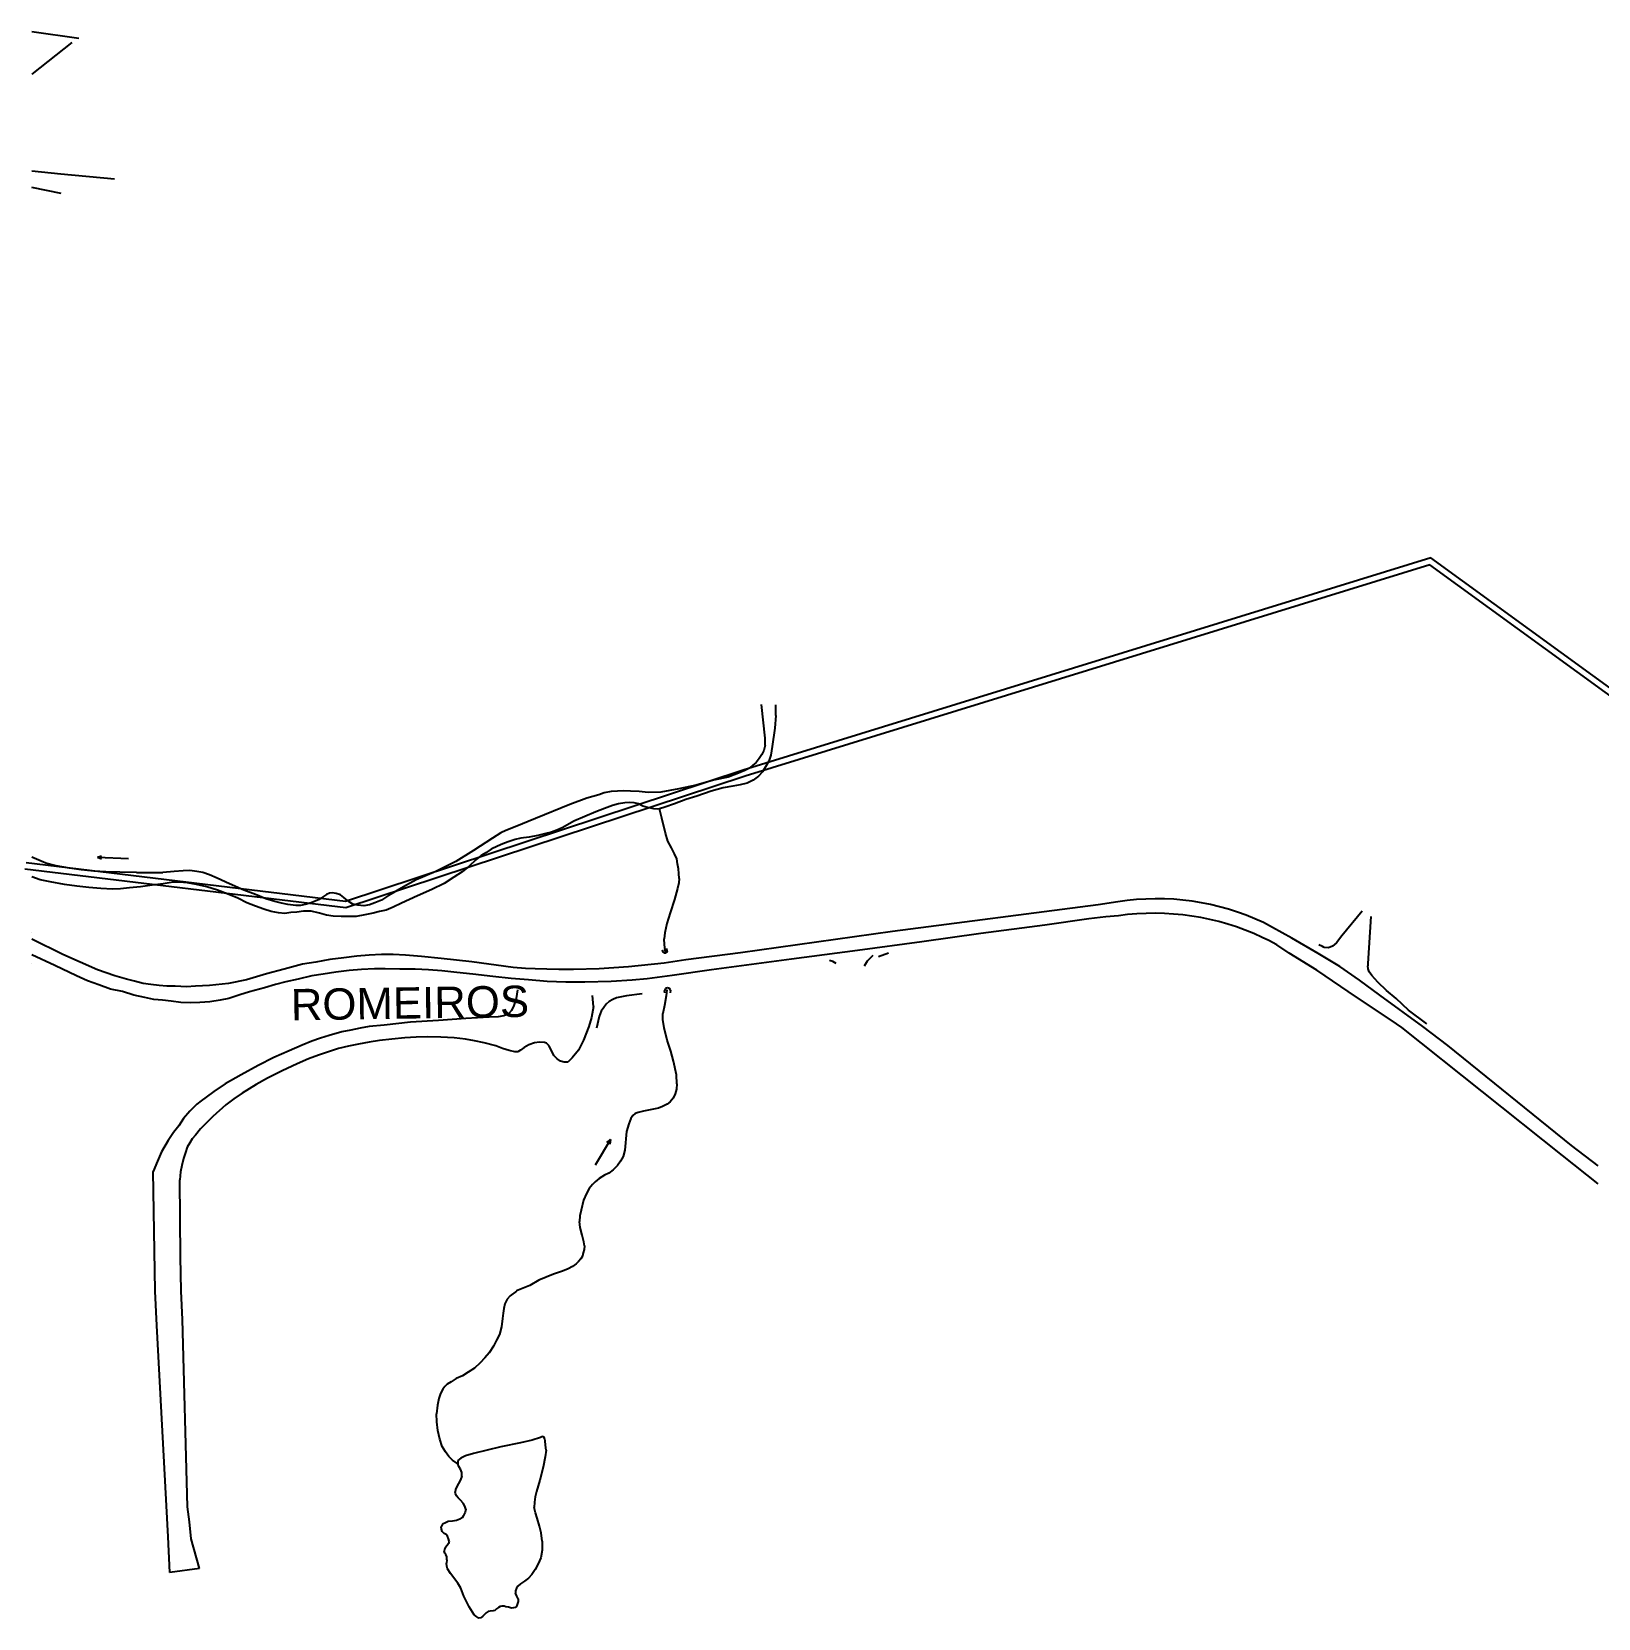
# Model space of a CAD drawing. Header units: millimetres. Extents: x 583 to 26013, y 350 to 21391.
# Drawn here: x 8091 to 8591, y 10280 to 10786 of the extents above; entities that cross this region are included whole.
import ezdxf

# ---------------------------------------------------------------- set-up
doc = ezdxf.new("R2010")
doc.units = ezdxf.units.MM
for name, color, linetype in [('105-QUADRAS_ESTRADAS', 80, 'Continuous'), ('110-CERCA_DE_ARAME', 10, 'Continuous'), ('145-', 130, 'Continuous'), ('ESTRADA ROMEIROS', 210, 'Continuous'), ('RIOS', 140, 'Continuous')]:
    doc.layers.add(name, color=color, linetype=linetype)
doc.styles.add('EU', font='arial.ttf', dxfattribs={"height": 10})

msp = doc.modelspace()

# ---------------------------------------------------------------- linework, layer by layer
at = {"layer": '105-QUADRAS_ESTRADAS', "color": 0, "linetype": 'Continuous'}
for p, q in [((8104.01551, 10782.40241), (8091.21551, 10772.30241)), ((8091.21551, 10772.30241), (8091.21551, 10772.30241)), ((8091.21551, 10741.30241), (8091.21551, 10741.30241)), ((8100.41551, 10740.30241), (8091.21551, 10741.30241)), ((8117.61551, 10738.80241), (8100.41551, 10740.30241)), ((8091.21551, 10736.10241), (8091.21551, 10736.10241)), ((8100.51551, 10734.20241), (8091.21551, 10736.10241)), ((8515.81551, 10505.20241), (8509.31551, 10497.30241)), ((8518.61551, 10503.40241), (8517.61551, 10488.50241)), ((8509.31551, 10497.30241), (8507.61551, 10495.00241)), ((8359.61551, 10491.00241), (8357.81551, 10489.20241)), ((8364.61551, 10491.80241), (8361.41551, 10490.60241)), ((8503.11551, 10493.90241), (8502.01551, 10494.40241)), ((8503.71551, 10493.60241), (8503.11551, 10493.90241)), ((8505.01551, 10493.50241), (8503.71551, 10493.60241)), ((8506.31551, 10494.00241), (8505.01551, 10493.50241)), ((8507.61551, 10495.00241), (8506.31551, 10494.00241)), ((8346.81551, 10489.10241), (8345.81551, 10489.40241)), ((8347.91551, 10488.50241), (8346.81551, 10489.10241)), ((8357.81551, 10489.20241), (8356.81551, 10487.60241)), ((8517.61551, 10488.50241), (8517.61551, 10487.70241)), ((8517.71551, 10486.70241), (8517.61551, 10487.70241)), ((8518.01551, 10485.80241), (8517.71551, 10486.70241)), ((8518.91551, 10484.60241), (8518.01551, 10485.80241)), ((8520.81551, 10482.50241), (8518.91551, 10484.60241)), ((8523.61551, 10479.80241), (8520.81551, 10482.50241)), ((8245.81551, 10477.30241), (8245.01551, 10475.00241)), ((8246.21551, 10480.00241), (8245.81551, 10477.30241)), ((8270.51551, 10474.70241), (8270.11551, 10478.20241)), ((8526.61551, 10477.30241), (8523.61551, 10479.80241)), ((8530.61551, 10473.60241), (8526.61551, 10477.30241)), ((8221.01551, 10470.30241), (8212.01551, 10469.70241)), ((8229.71551, 10470.90241), (8221.01551, 10470.30241)), ((8237.21551, 10471.30241), (8229.71551, 10470.90241)), ((8240.01551, 10471.40241), (8237.21551, 10471.30241)), ((8241.81551, 10471.70241), (8240.01551, 10471.40241)), ((8243.31551, 10472.40241), (8241.81551, 10471.70241)), ((8244.31551, 10473.40241), (8243.31551, 10472.40241)), ((8245.01551, 10475.00241), (8244.31551, 10473.40241)), ((8269.81551, 10471.20241), (8269.01551, 10468.30241)), ((8270.51551, 10474.70241), (8269.81551, 10471.20241)), ((8536.41551, 10469.20241), (8530.61551, 10473.60241)), ((8186.11551, 10465.50241), (8183.31551, 10464.60241)), ((8190.11551, 10466.60241), (8186.11551, 10465.50241)), ((8193.01551, 10467.20241), (8190.11551, 10466.60241)), ((8196.01551, 10467.80241), (8193.01551, 10467.20241)), ((8198.81551, 10468.30241), (8196.01551, 10467.80241)), ((8203.61551, 10468.80241), (8198.81551, 10468.30241)), ((8212.01551, 10469.70241), (8203.61551, 10468.80241)), ((8269.01551, 10468.30241), (8267.31551, 10464.00241)), ((8173.31551, 10460.60241), (8168.41551, 10458.50241)), ((8177.51551, 10462.40241), (8173.31551, 10460.60241)), ((8180.61551, 10463.70241), (8177.51551, 10462.40241)), ((8183.31551, 10464.60241), (8180.61551, 10463.70241)), ((8185.61551, 10460.20241), (8182.71551, 10459.20241)), ((8189.11551, 10461.30241), (8185.61551, 10460.20241)), ((8192.31551, 10462.10241), (8189.11551, 10461.30241)), ((8195.41551, 10462.70241), (8192.31551, 10462.10241)), ((8198.91551, 10463.30241), (8195.41551, 10462.70241)), ((8202.21551, 10463.90241), (8198.91551, 10463.30241)), ((8206.11551, 10464.30241), (8202.21551, 10463.90241)), ((8210.21551, 10464.70241), (8206.11551, 10464.30241)), ((8213.81551, 10464.90241), (8210.21551, 10464.70241)), ((8217.61551, 10465.10241), (8213.81551, 10464.90241)), ((8221.71551, 10464.90241), (8217.61551, 10465.10241)), ((8226.01551, 10464.70241), (8221.71551, 10464.90241)), ((8229.61551, 10464.30241), (8226.01551, 10464.70241)), ((8232.51551, 10463.80241), (8229.61551, 10464.30241)), ((8235.61551, 10463.10241), (8232.51551, 10463.80241)), ((8239.31551, 10462.20241), (8235.61551, 10463.10241)), ((8241.41551, 10461.30241), (8239.31551, 10462.20241)), ((8243.51551, 10460.70241), (8241.41551, 10461.30241)), ((8245.31551, 10460.30241), (8243.51551, 10460.70241)), ((8246.31551, 10460.30241), (8245.31551, 10460.30241)), ((8247.21551, 10460.80241), (8246.31551, 10460.30241)), ((8248.31551, 10461.60241), (8247.21551, 10460.80241)), ((8249.81551, 10462.50241), (8248.31551, 10461.60241)), ((8251.61551, 10463.10241), (8249.81551, 10462.50241)), ((8253.21551, 10463.30241), (8251.61551, 10463.10241)), ((8254.81551, 10463.20241), (8253.21551, 10463.30241)), ((8255.51551, 10463.00241), (8254.81551, 10463.20241)), ((8256.21551, 10462.30241), (8255.51551, 10463.00241)), ((8256.81551, 10461.10241), (8256.21551, 10462.30241)), ((8257.81551, 10459.10241), (8256.81551, 10461.10241)), ((8265.71551, 10460.80241), (8263.61551, 10458.30241)), ((8267.31551, 10464.00241), (8265.71551, 10460.80241)), ((8163.41551, 10455.90241), (8158.01551, 10452.90241)), ((8168.41551, 10458.50241), (8163.41551, 10455.90241)), ((8175.91551, 10456.40241), (8171.11551, 10454.20241)), ((8179.51551, 10458.00241), (8175.91551, 10456.40241)), ((8182.71551, 10459.20241), (8179.51551, 10458.00241)), ((8258.91551, 10458.00241), (8257.81551, 10459.10241)), ((8259.91551, 10457.30241), (8258.91551, 10458.00241)), ((8261.11551, 10457.00241), (8259.91551, 10457.30241)), ((8262.31551, 10457.00241), (8261.11551, 10457.00241)), ((8263.61551, 10458.30241), (8262.31551, 10457.00241)), ((8158.01551, 10452.90241), (8152.91551, 10450.00241)), ((8166.41551, 10451.90241), (8162.81551, 10449.80241)), ((8171.11551, 10454.20241), (8166.41551, 10451.90241)), ((8146.81551, 10445.80241), (8145.21551, 10444.60241)), ((8149.31551, 10447.60241), (8146.81551, 10445.80241)), ((8152.91551, 10450.00241), (8149.31551, 10447.60241)), ((8155.71551, 10445.30241), (8153.11551, 10443.30241)), ((8158.31551, 10447.10241), (8155.71551, 10445.30241)), ((8162.81551, 10449.80241), (8158.31551, 10447.10241)), ((8141.61551, 10441.30241), (8139.61551, 10439.00241)), ((8143.81551, 10443.60241), (8141.61551, 10441.30241)), ((8145.21551, 10444.60241), (8143.81551, 10443.60241)), ((8153.11551, 10443.30241), (8149.01551, 10439.60241)), ((8138.11551, 10436.70241), (8136.41551, 10434.50241)), ((8139.61551, 10439.00241), (8138.11551, 10436.70241)), ((8145.01551, 10435.70241), (8143.41551, 10433.70241)), ((8147.01551, 10437.70241), (8145.01551, 10435.70241)), ((8149.01551, 10439.60241), (8147.01551, 10437.70241)), ((8134.71551, 10432.00241), (8132.61551, 10428.30241)), ((8136.41551, 10434.50241), (8134.71551, 10432.00241)), ((8140.81551, 10429.80241), (8140.21551, 10428.10241)), ((8141.61551, 10431.20241), (8140.81551, 10429.80241)), ((8142.41551, 10432.50241), (8141.61551, 10431.20241)), ((8143.41551, 10433.70241), (8142.41551, 10432.50241)), ((8131.31551, 10425.40241), (8129.91551, 10422.10241)), ((8132.61551, 10428.30241), (8131.31551, 10425.40241)), ((8139.61551, 10426.20241), (8139.11551, 10424.00241)), ((8140.21551, 10428.10241), (8139.61551, 10426.20241)), ((8138.61551, 10422.00241), (8138.41551, 10419.40241)), ((8139.11551, 10424.00241), (8138.61551, 10422.00241)), ((8138.61551, 10394.80241), (8138.41551, 10419.40241)), ((8138.91551, 10384.00241), (8138.61551, 10394.80241)), ((8138.91551, 10384.00241), (8138.91551, 10384.00241)), ((8139.31551, 10374.80241), (8138.91551, 10383.90241)), ((8140.91551, 10315.10241), (8139.31551, 10374.80241)), ((8141.51551, 10310.30241), (8140.91551, 10315.10241)), ((8142.01551, 10304.80241), (8141.51551, 10310.30241)), ((8144.71551, 10295.40241), (8142.01551, 10304.80241))]:
    msp.add_line(p, q, dxfattribs=at)
at = {"layer": '110-CERCA_DE_ARAME', "color": 0, "linetype": 'Continuous'}
for p, q in [((8091.21551, 10785.80241), (8091.21551, 10785.80241)), ((8106.21551, 10783.60241), (8091.21551, 10785.80241)), ((8274.51551, 10475.50241), (8273.71551, 10474.40241)), ((8275.51551, 10476.30241), (8274.51551, 10475.50241)), ((8276.61551, 10477.00241), (8275.51551, 10476.30241)), ((8277.81551, 10477.50241), (8276.61551, 10477.00241)), ((8281.01551, 10478.10241), (8277.81551, 10477.50241)), ((8286.01551, 10478.80241), (8281.01551, 10478.10241)), ((8272.31551, 10471.50241), (8271.41551, 10467.80241)), ((8272.91551, 10473.20241), (8272.31551, 10471.50241)), ((8273.71551, 10474.40241), (8272.91551, 10473.20241)), ((8130.61551, 10384.00241), (8129.91551, 10422.10241)), ((8130.61551, 10384.00241), (8130.61551, 10384.00241)), ((8131.11551, 10372.90241), (8130.61551, 10383.90241)), ((8134.71551, 10305.50241), (8131.11551, 10372.90241)), ((8135.21551, 10294.10241), (8134.71551, 10305.50241)), ((8144.71551, 10295.40241), (8135.21551, 10294.10241))]:
    msp.add_line(p, q, dxfattribs=at)
at = {"layer": '145-', "color": 0, "linetype": 'Continuous'}
for p, q in [((8325.21551, 10560.40241), (8324.11551, 10571.10241)), ((8328.61551, 10567.60241), (8328.31551, 10563.60241)), ((8328.61551, 10567.60241), (8328.61551, 10571.00241)), ((8328.31551, 10563.60241), (8327.51551, 10557.70241)), ((8324.81551, 10556.40241), (8324.21551, 10555.10241)), ((8325.21551, 10558.10241), (8324.81551, 10556.40241)), ((8325.21551, 10558.10241), (8325.21551, 10560.40241)), ((8327.51551, 10557.70241), (8327.01551, 10554.90241)), ((8321.31551, 10551.70241), (8320.21551, 10550.80241)), ((8322.41551, 10552.60241), (8321.31551, 10551.70241)), ((8323.31551, 10553.90241), (8322.41551, 10552.60241)), ((8324.21551, 10555.10241), (8323.31551, 10553.90241)), ((8326.41551, 10553.00241), (8325.41551, 10551.20241)), ((8327.01551, 10554.90241), (8326.41551, 10553.00241)), ((8308.81551, 10547.00241), (8303.21551, 10545.40241)), ((8313.41551, 10547.90241), (8308.81551, 10547.00241)), ((8316.71551, 10549.20241), (8313.41551, 10547.90241)), ((8318.81551, 10550.00241), (8316.71551, 10549.20241)), ((8320.21551, 10550.80241), (8318.81551, 10550.00241)), ((8321.41551, 10547.00241), (8319.51551, 10546.00241)), ((8323.11551, 10548.20241), (8321.41551, 10547.00241)), ((8324.41551, 10549.60241), (8323.11551, 10548.20241)), ((8325.41551, 10551.20241), (8324.41551, 10549.60241)), ((8268.31551, 10541.20241), (8262.91551, 10539.20241)), ((8272.21551, 10542.30241), (8268.31551, 10541.20241)), ((8273.91551, 10542.90241), (8272.21551, 10542.30241)), ((8276.11551, 10543.30241), (8273.91551, 10542.90241)), ((8278.11551, 10543.50241), (8276.11551, 10543.30241)), ((8280.01551, 10543.60241), (8278.11551, 10543.50241)), ((8282.31551, 10543.50241), (8280.01551, 10543.60241)), ((8285.01551, 10543.30241), (8282.31551, 10543.50241)), ((8287.91551, 10543.00241), (8285.01551, 10543.30241)), ((8291.91551, 10543.10241), (8287.91551, 10543.00241)), ((8297.71551, 10544.20241), (8291.91551, 10543.10241)), ((8303.21551, 10545.40241), (8297.71551, 10544.20241)), ((8303.41551, 10541.90241), (8299.91551, 10540.80241)), ((8308.01551, 10543.40241), (8303.41551, 10541.90241)), ((8311.81551, 10544.50241), (8308.01551, 10543.40241)), ((8314.91551, 10545.00241), (8311.81551, 10544.50241)), ((8317.31551, 10545.50241), (8314.91551, 10545.00241)), ((8319.51551, 10546.00241), (8317.31551, 10545.50241)), ((8262.91551, 10539.20241), (8251.91551, 10534.70241)), ((8271.21551, 10536.80241), (8267.71551, 10535.40241)), ((8274.01551, 10537.90241), (8271.21551, 10536.80241)), ((8276.51551, 10538.90241), (8274.01551, 10537.90241)), ((8278.41551, 10539.40241), (8276.51551, 10538.90241)), ((8280.51551, 10539.70241), (8278.41551, 10539.40241)), ((8282.11551, 10539.80241), (8280.51551, 10539.70241)), ((8283.41551, 10539.70241), (8282.11551, 10539.80241)), ((8284.81551, 10539.40241), (8283.41551, 10539.70241)), ((8286.21551, 10538.70241), (8284.81551, 10539.40241)), ((8287.71551, 10538.20241), (8286.21551, 10538.70241)), ((8289.71551, 10537.80241), (8287.71551, 10538.20241)), ((8290.81551, 10537.70241), (8289.71551, 10537.80241)), ((8291.51551, 10537.80241), (8290.81551, 10537.70241)), ((8293.21551, 10538.30241), (8291.51551, 10537.80241)), ((8292.31551, 10534.80241), (8291.51551, 10537.80241)), ((8296.31551, 10539.40241), (8293.21551, 10538.30241)), ((8299.91551, 10540.80241), (8296.31551, 10539.40241)), ((8245.41551, 10532.10241), (8242.51551, 10530.90241)), ((8251.91551, 10534.70241), (8245.41551, 10532.10241)), ((8260.71551, 10531.80241), (8258.81551, 10531.00241)), ((8264.21551, 10533.90241), (8260.71551, 10531.80241)), ((8267.71551, 10535.40241), (8264.21551, 10533.90241)), ((8293.41551, 10530.00241), (8292.31551, 10534.80241)), ((8238.21551, 10528.40241), (8232.21551, 10524.50241)), ((8240.91551, 10530.10241), (8238.21551, 10528.40241)), ((8241.51551, 10526.60241), (8239.81551, 10525.90241)), ((8242.51551, 10530.90241), (8240.91551, 10530.10241)), ((8243.21551, 10527.30241), (8241.51551, 10526.60241)), ((8245.41551, 10528.00241), (8243.21551, 10527.30241)), ((8247.31551, 10528.50241), (8245.41551, 10528.00241)), ((8249.91551, 10528.80241), (8247.31551, 10528.50241)), ((8252.71551, 10529.30241), (8249.91551, 10528.80241)), ((8254.81551, 10529.80241), (8252.71551, 10529.30241)), ((8257.11551, 10530.40241), (8254.81551, 10529.80241)), ((8258.81551, 10531.00241), (8257.11551, 10530.40241)), ((8294.21551, 10527.50241), (8293.41551, 10530.00241)), ((8295.31551, 10525.40241), (8294.21551, 10527.50241)), ((8091.21551, 10522.40241), (8091.21551, 10522.40241)), ((8095.61551, 10520.50241), (8091.21551, 10522.40241)), ((8113.41551, 10522.70241), (8112.11551, 10522.30241)), ((8122.01551, 10521.90241), (8112.11551, 10522.30241)), ((8113.41551, 10521.70241), (8112.11551, 10522.30241)), ((8226.51551, 10521.00241), (8220.11551, 10517.80241)), ((8232.21551, 10524.50241), (8226.51551, 10521.00241)), ((8232.91551, 10521.50241), (8230.81551, 10519.50241)), ((8234.61551, 10522.90241), (8232.91551, 10521.50241)), ((8236.11551, 10523.80241), (8234.61551, 10522.90241)), ((8237.81551, 10524.90241), (8236.11551, 10523.80241)), ((8239.81551, 10525.90241), (8237.81551, 10524.90241)), ((8296.31551, 10523.50241), (8295.31551, 10525.40241)), ((8297.01551, 10521.80241), (8296.31551, 10523.50241)), ((8297.31551, 10520.30241), (8297.01551, 10521.80241)), ((8091.21551, 10516.10241), (8091.21551, 10516.10241)), ((8093.81551, 10515.20241), (8091.21551, 10516.10241)), ((8098.91551, 10519.60241), (8095.61551, 10520.50241)), ((8103.21551, 10518.90241), (8098.91551, 10519.60241)), ((8106.91551, 10518.30241), (8103.21551, 10518.90241)), ((8111.01551, 10517.90241), (8106.91551, 10518.30241)), ((8114.81551, 10517.70241), (8111.01551, 10517.90241)), ((8119.31551, 10517.60241), (8114.81551, 10517.70241)), ((8124.61551, 10517.50241), (8119.31551, 10517.60241)), ((8124.61551, 10517.50241), (8133.01551, 10517.50241)), ((8136.61551, 10517.80241), (8133.01551, 10517.50241)), ((8139.51551, 10518.00241), (8136.61551, 10517.80241)), ((8141.61551, 10518.10241), (8139.51551, 10518.00241)), ((8143.81551, 10517.80241), (8141.61551, 10518.10241)), ((8145.81551, 10517.50241), (8143.81551, 10517.80241)), ((8147.91551, 10516.80241), (8145.81551, 10517.50241)), ((8150.31551, 10515.70241), (8147.91551, 10516.80241)), ((8220.11551, 10517.80241), (8213.81551, 10515.10241)), ((8225.91551, 10516.00241), (8222.81551, 10514.00241)), ((8228.51551, 10517.70241), (8225.91551, 10516.00241)), ((8230.81551, 10519.50241), (8228.51551, 10517.70241)), ((8297.61551, 10518.70241), (8297.31551, 10520.30241)), ((8297.71551, 10517.20241), (8297.61551, 10518.70241)), ((8297.81551, 10515.60241), (8297.71551, 10517.20241)), ((8097.01551, 10514.50241), (8093.81551, 10515.20241)), ((8101.61551, 10513.70241), (8097.01551, 10514.50241)), ((8105.61551, 10513.10241), (8101.61551, 10513.70241)), ((8109.41551, 10512.70241), (8105.61551, 10513.10241)), ((8113.21551, 10512.40241), (8109.41551, 10512.70241)), ((8116.91551, 10512.20241), (8113.21551, 10512.40241)), ((8119.51551, 10512.30241), (8116.91551, 10512.20241)), ((8122.41551, 10512.60241), (8119.51551, 10512.30241)), ((8125.91551, 10512.90241), (8122.41551, 10512.60241)), ((8129.61551, 10513.40241), (8125.91551, 10512.90241)), ((8133.11551, 10513.90241), (8129.61551, 10513.40241)), ((8135.71551, 10514.30241), (8133.11551, 10513.90241)), ((8138.31551, 10514.40241), (8135.71551, 10514.30241)), ((8140.91551, 10514.20241), (8138.31551, 10514.40241)), ((8143.71551, 10513.70241), (8140.91551, 10514.20241)), ((8147.01551, 10512.90241), (8143.71551, 10513.70241)), ((8150.41551, 10511.90241), (8147.01551, 10512.90241)), ((8154.31551, 10513.90241), (8150.31551, 10515.70241)), ((8153.51551, 10510.70241), (8150.41551, 10511.90241)), ((8158.91551, 10511.90241), (8154.31551, 10513.90241)), ((8162.61551, 10510.50241), (8158.91551, 10511.90241)), ((8186.21551, 10510.90241), (8185.21551, 10510.50241)), ((8187.21551, 10511.00241), (8186.21551, 10510.90241)), ((8188.31551, 10510.80241), (8187.21551, 10511.00241)), ((8189.71551, 10510.40241), (8188.31551, 10510.80241)), ((8209.81551, 10512.90241), (8205.01551, 10510.20241)), ((8213.81551, 10515.10241), (8209.81551, 10512.90241)), ((8218.91551, 10512.10241), (8214.31551, 10510.00241)), ((8222.81551, 10514.00241), (8218.91551, 10512.10241)), ((8297.31551, 10512.40241), (8296.31551, 10508.90241)), ((8297.71551, 10514.20241), (8297.31551, 10512.40241)), ((8297.81551, 10515.60241), (8297.71551, 10514.20241)), ((8156.91551, 10509.30241), (8153.51551, 10510.70241)), ((8159.81551, 10507.80241), (8156.91551, 10509.30241)), ((8162.61551, 10506.70241), (8159.81551, 10507.80241)), ((8165.91551, 10509.10241), (8162.61551, 10510.50241)), ((8165.21551, 10505.80241), (8162.61551, 10506.70241)), ((8167.61551, 10505.00241), (8165.21551, 10505.80241)), ((8168.71551, 10508.20241), (8165.91551, 10509.10241)), ((8170.91551, 10507.70241), (8168.71551, 10508.20241)), ((8172.91551, 10507.30241), (8170.91551, 10507.70241)), ((8175.41551, 10507.00241), (8172.91551, 10507.30241)), ((8176.91551, 10507.00241), (8175.41551, 10507.00241)), ((8178.41551, 10507.30241), (8176.91551, 10507.00241)), ((8180.31551, 10507.80241), (8178.41551, 10507.30241)), ((8181.61551, 10508.30241), (8180.31551, 10507.80241)), ((8182.91551, 10508.90241), (8181.61551, 10508.30241)), ((8184.31551, 10509.80241), (8182.91551, 10508.90241)), ((8185.21551, 10510.50241), (8184.31551, 10509.80241)), ((8190.81551, 10509.50241), (8189.71551, 10510.40241)), ((8192.51551, 10508.10241), (8190.81551, 10509.50241)), ((8193.61551, 10507.40241), (8192.51551, 10508.10241)), ((8195.21551, 10507.10241), (8193.61551, 10507.40241)), ((8197.11551, 10506.90241), (8195.21551, 10507.10241)), ((8199.01551, 10507.20241), (8197.11551, 10506.90241)), ((8200.71551, 10507.80241), (8199.01551, 10507.20241)), ((8202.81551, 10508.70241), (8200.71551, 10507.80241)), ((8205.01551, 10510.20241), (8202.81551, 10508.70241)), ((8206.51551, 10506.40241), (8204.31551, 10505.50241)), ((8209.21551, 10507.70241), (8206.51551, 10506.40241)), ((8214.31551, 10510.00241), (8209.21551, 10507.70241)), ((8296.31551, 10508.90241), (8294.91551, 10504.60241)), ((8169.91551, 10504.60241), (8167.61551, 10505.00241)), ((8171.91551, 10504.40241), (8169.91551, 10504.60241)), ((8173.81551, 10504.70241), (8171.91551, 10504.40241)), ((8175.81551, 10504.80241), (8173.81551, 10504.70241)), ((8177.91551, 10505.10241), (8175.81551, 10504.80241)), ((8180.31551, 10505.10241), (8177.91551, 10505.10241)), ((8183.01551, 10504.50241), (8180.31551, 10505.10241)), ((8185.21551, 10503.90241), (8183.01551, 10504.50241)), ((8187.41551, 10503.60241), (8185.21551, 10503.90241)), ((8189.91551, 10503.50241), (8187.41551, 10503.60241)), ((8192.31551, 10503.40241), (8189.91551, 10503.50241)), ((8194.71551, 10503.50241), (8192.31551, 10503.40241)), ((8197.51551, 10504.00241), (8194.71551, 10503.50241)), ((8200.11551, 10504.50241), (8197.51551, 10504.00241)), ((8202.11551, 10505.00241), (8200.11551, 10504.50241)), ((8204.31551, 10505.50241), (8202.11551, 10505.00241)), ((8293.91551, 10501.20241), (8293.21551, 10498.20241)), ((8294.91551, 10504.60241), (8293.91551, 10501.20241)), ((8293.21551, 10498.20241), (8293.01551, 10496.30241)), ((8293.11551, 10494.50241), (8293.01551, 10496.30241)), ((8292.71551, 10492.10241), (8292.51551, 10492.80241)), ((8293.01551, 10491.80241), (8292.71551, 10492.10241)), ((8293.51551, 10491.80241), (8293.01551, 10491.80241)), ((8293.41551, 10491.90241), (8293.11551, 10494.50241)), ((8293.81551, 10492.00241), (8293.51551, 10491.80241)), ((8294.01551, 10492.50241), (8293.81551, 10492.00241)), ((8294.01551, 10492.50241), (8293.91551, 10493.20241)), ((8293.41551, 10480.50241), (8293.11551, 10479.70241)), ((8294.11551, 10480.70241), (8293.41551, 10480.50241)), ((8294.71551, 10480.50241), (8294.11551, 10480.70241)), ((8295.01551, 10479.90241), (8294.71551, 10480.50241)), ((8293.21551, 10479.10241), (8293.11551, 10479.70241)), ((8293.61551, 10478.10241), (8293.11551, 10475.00241)), ((8293.91551, 10480.10241), (8293.61551, 10478.10241)), ((8295.01551, 10479.90241), (8294.91551, 10479.10241)), ((8293.11551, 10475.00241), (8292.61551, 10472.50241)), ((8292.61551, 10470.60241), (8292.61551, 10472.50241)), ((8293.01551, 10467.90241), (8292.61551, 10470.60241)), ((8294.01551, 10464.00241), (8293.01551, 10467.90241)), ((8295.11551, 10460.50241), (8294.01551, 10464.00241)), ((8296.01551, 10457.30241), (8295.11551, 10460.50241)), ((8296.91551, 10452.90241), (8296.01551, 10457.30241)), ((8297.11551, 10450.00241), (8296.91551, 10452.90241)), ((8295.91551, 10445.50241), (8294.91551, 10444.30241)), ((8296.51551, 10446.90241), (8295.91551, 10445.50241)), ((8296.91551, 10448.30241), (8296.51551, 10446.90241)), ((8297.11551, 10450.00241), (8296.91551, 10448.30241)), ((8283.71551, 10440.60241), (8283.01551, 10439.90241)), ((8284.71551, 10440.90241), (8283.71551, 10440.60241)), ((8286.41551, 10441.30241), (8284.71551, 10440.90241)), ((8291.21551, 10442.30241), (8286.41551, 10441.30241)), ((8292.51551, 10442.80241), (8291.21551, 10442.30241)), ((8294.01551, 10443.60241), (8292.51551, 10442.80241)), ((8294.91551, 10444.30241), (8294.01551, 10443.60241)), ((8281.71551, 10437.30241), (8281.01551, 10434.80241)), ((8282.41551, 10439.00241), (8281.71551, 10437.30241)), ((8283.01551, 10439.90241), (8282.41551, 10439.00241)), ((8275.91551, 10432.30241), (8271.01551, 10424.10241)), ((8275.91551, 10432.30241), (8274.61551, 10431.30241)), ((8275.91551, 10432.30241), (8275.71551, 10430.80241)), ((8281.01551, 10434.80241), (8280.51551, 10428.90241)), ((8279.11551, 10425.40241), (8278.11551, 10424.00241)), ((8279.91551, 10426.90241), (8279.11551, 10425.40241)), ((8280.51551, 10428.90241), (8279.91551, 10426.90241)), ((8272.31551, 10419.80241), (8271.01551, 10418.80241)), ((8274.01551, 10420.90241), (8272.31551, 10419.80241)), ((8275.31551, 10421.50241), (8274.01551, 10420.90241)), ((8276.71551, 10422.60241), (8275.31551, 10421.50241)), ((8278.11551, 10424.00241), (8276.71551, 10422.60241)), ((8268.21551, 10415.10241), (8267.31551, 10412.90241)), ((8269.11551, 10416.60241), (8268.21551, 10415.10241)), ((8270.11551, 10417.90241), (8269.11551, 10416.60241)), ((8271.01551, 10418.80241), (8270.11551, 10417.90241)), ((8266.51551, 10409.70241), (8266.11551, 10407.90241)), ((8267.31551, 10412.90241), (8266.51551, 10409.70241)), ((8266.11551, 10407.90241), (8266.01551, 10406.10241)), ((8266.21551, 10404.20241), (8266.01551, 10406.10241)), ((8266.81551, 10401.80241), (8266.21551, 10404.20241)), ((8267.41551, 10399.60241), (8266.81551, 10401.80241)), ((8267.61551, 10398.30241), (8267.41551, 10399.60241)), ((8266.91551, 10395.10241), (8266.41551, 10394.20241)), ((8267.21551, 10396.10241), (8266.91551, 10395.10241)), ((8267.51551, 10397.20241), (8267.21551, 10396.10241)), ((8267.61551, 10398.30241), (8267.51551, 10397.20241)), ((8257.71551, 10389.30241), (8253.01551, 10387.40241)), ((8260.61551, 10390.30241), (8257.71551, 10389.30241)), ((8262.41551, 10391.00241), (8260.61551, 10390.30241)), ((8263.71551, 10391.80241), (8262.41551, 10391.00241)), ((8264.91551, 10392.60241), (8263.71551, 10391.80241)), ((8265.71551, 10393.40241), (8264.91551, 10392.60241)), ((8266.41551, 10394.20241), (8265.71551, 10393.40241)), ((8250.11551, 10385.70241), (8245.91551, 10384.00241)), ((8253.01551, 10387.40241), (8250.11551, 10385.70241)), ((8242.21551, 10379.80241), (8241.81551, 10378.40241)), ((8242.91551, 10381.30241), (8242.21551, 10379.80241)), ((8243.91551, 10382.40241), (8242.91551, 10381.30241)), ((8245.91551, 10383.90241), (8243.91551, 10382.40241)), ((8245.91551, 10384.00241), (8245.91551, 10384.00241)), ((8241.41551, 10375.20241), (8241.11551, 10372.50241)), ((8241.61551, 10376.90241), (8241.41551, 10375.20241)), ((8241.81551, 10378.40241), (8241.61551, 10376.90241)), ((8240.51551, 10370.10241), (8239.51551, 10368.20241)), ((8241.11551, 10372.50241), (8240.51551, 10370.10241)), ((8237.11551, 10364.20241), (8235.81551, 10362.60241)), ((8238.51551, 10366.30241), (8237.11551, 10364.20241)), ((8239.51551, 10368.20241), (8238.51551, 10366.30241)), ((8232.51551, 10359.30241), (8230.41551, 10358.00241)), ((8234.31551, 10361.00241), (8232.51551, 10359.30241)), ((8235.81551, 10362.60241), (8234.31551, 10361.00241)), ((8223.71551, 10354.20241), (8223.01551, 10353.50241)), ((8225.01551, 10354.90241), (8223.71551, 10354.20241)), ((8226.61551, 10356.00241), (8225.01551, 10354.90241)), ((8228.61551, 10356.90241), (8226.61551, 10356.00241)), ((8230.41551, 10358.00241), (8228.61551, 10356.90241)), ((8221.11551, 10349.60241), (8220.71551, 10347.50241)), ((8221.61551, 10351.20241), (8221.11551, 10349.60241)), ((8222.41551, 10352.60241), (8221.61551, 10351.20241)), ((8223.01551, 10353.50241), (8222.41551, 10352.60241)), ((8220.71551, 10347.50241), (8220.31551, 10344.70241)), ((8220.41551, 10342.20241), (8220.31551, 10344.70241)), ((8220.81551, 10339.40241), (8220.41551, 10342.20241)), ((8221.41551, 10336.70241), (8220.81551, 10339.40241)), ((8222.21551, 10334.30241), (8221.41551, 10336.70241)), ((8223.21551, 10332.60241), (8222.21551, 10334.30241)), ((8240.91551, 10334.20241), (8236.51551, 10333.10241)), ((8247.21551, 10335.50241), (8240.91551, 10334.20241)), ((8250.91551, 10336.30241), (8247.21551, 10335.50241)), ((8253.51551, 10337.20241), (8250.91551, 10336.30241)), ((8254.21551, 10337.50241), (8253.51551, 10337.20241)), ((8254.61551, 10337.30241), (8254.21551, 10337.50241)), ((8254.91551, 10336.80241), (8254.61551, 10337.30241)), ((8255.01551, 10336.10241), (8254.91551, 10336.80241)), ((8255.11551, 10334.70241), (8255.01551, 10336.10241)), ((8255.31551, 10333.10241), (8255.11551, 10334.70241)), ((8224.31551, 10331.10241), (8223.21551, 10332.60241)), ((8225.41551, 10330.00241), (8224.31551, 10331.10241)), ((8227.11551, 10328.80241), (8225.41551, 10330.00241)), ((8227.21551, 10329.80241), (8227.11551, 10328.80241)), ((8227.51551, 10327.90241), (8227.11551, 10328.80241)), ((8228.11551, 10330.60241), (8227.21551, 10329.80241)), ((8229.61551, 10331.30241), (8228.11551, 10330.60241)), ((8232.21551, 10332.10241), (8229.61551, 10331.30241)), ((8236.51551, 10333.10241), (8232.21551, 10332.10241)), ((8255.01551, 10331.00241), (8254.41551, 10327.70241)), ((8255.31551, 10333.10241), (8255.01551, 10331.00241)), ((8228.01551, 10323.70241), (8227.41551, 10322.50241)), ((8228.01551, 10327.10241), (8227.51551, 10327.90241)), ((8228.41551, 10326.00241), (8228.01551, 10327.10241)), ((8228.41551, 10324.80241), (8228.01551, 10323.70241)), ((8228.41551, 10324.80241), (8228.41551, 10326.00241)), ((8253.31551, 10323.60241), (8252.31551, 10320.00241)), ((8254.41551, 10327.70241), (8253.31551, 10323.60241)), ((8226.41551, 10320.60241), (8226.31551, 10319.90241)), ((8226.41551, 10319.30241), (8226.31551, 10319.90241)), ((8226.81551, 10321.50241), (8226.41551, 10320.60241)), ((8226.71551, 10318.60241), (8226.41551, 10319.30241)), ((8227.31551, 10317.90241), (8226.71551, 10318.60241)), ((8227.41551, 10322.50241), (8226.81551, 10321.50241)), ((8252.31551, 10320.00241), (8251.81551, 10318.30241)), ((8228.01551, 10317.20241), (8227.31551, 10317.90241)), ((8228.91551, 10316.20241), (8228.01551, 10317.20241)), ((8229.41551, 10315.30241), (8228.91551, 10316.20241)), ((8229.51551, 10313.40241), (8229.21551, 10312.70241)), ((8229.71551, 10314.30241), (8229.41551, 10315.30241)), ((8229.71551, 10314.30241), (8229.51551, 10313.40241)), ((8251.61551, 10316.50241), (8251.51551, 10314.90241)), ((8251.91551, 10313.10241), (8251.51551, 10314.90241)), ((8251.81551, 10318.30241), (8251.61551, 10316.50241)), ((8222.31551, 10309.50241), (8221.81551, 10308.70241)), ((8221.91551, 10307.90241), (8221.81551, 10308.70241)), ((8223.21551, 10310.00241), (8222.31551, 10309.50241)), ((8224.11551, 10310.40241), (8223.21551, 10310.00241)), ((8225.41551, 10310.50241), (8224.11551, 10310.40241)), ((8226.71551, 10310.70241), (8225.41551, 10310.50241)), ((8227.81551, 10311.10241), (8226.71551, 10310.70241)), ((8228.51551, 10311.50241), (8227.81551, 10311.10241)), ((8228.91551, 10312.10241), (8228.51551, 10311.50241)), ((8229.21551, 10312.70241), (8228.91551, 10312.10241)), ((8252.51551, 10311.40241), (8251.91551, 10313.10241)), ((8253.21551, 10308.90241), (8252.51551, 10311.40241)), ((8253.71551, 10306.80241), (8253.21551, 10308.90241)), ((8222.21551, 10307.20241), (8221.91551, 10307.90241)), ((8222.81551, 10306.60241), (8222.21551, 10307.20241)), ((8223.41551, 10306.20241), (8222.81551, 10306.60241)), ((8223.91551, 10305.70241), (8223.41551, 10306.20241)), ((8224.21551, 10303.40241), (8223.71551, 10302.70241)), ((8224.21551, 10304.90241), (8223.91551, 10305.70241)), ((8224.41551, 10304.10241), (8224.21551, 10304.90241)), ((8224.41551, 10304.10241), (8224.21551, 10303.40241)), ((8254.11551, 10304.10241), (8253.71551, 10306.80241)), ((8254.11551, 10304.10241), (8254.11551, 10301.20241)), ((8222.91551, 10301.50241), (8222.81551, 10300.90241)), ((8223.01551, 10300.30241), (8222.81551, 10300.90241)), ((8223.11551, 10302.00241), (8222.91551, 10301.50241)), ((8223.31551, 10299.80241), (8223.01551, 10300.30241)), ((8223.71551, 10302.70241), (8223.11551, 10302.00241)), ((8223.61551, 10299.10241), (8223.31551, 10299.80241)), ((8223.61551, 10298.10241), (8223.61551, 10299.10241)), ((8253.61551, 10298.80241), (8252.81551, 10296.90241)), ((8254.11551, 10301.20241), (8253.61551, 10298.80241)), ((8223.61551, 10298.10241), (8223.51551, 10297.10241)), ((8223.61551, 10296.10241), (8223.51551, 10297.10241)), ((8223.91551, 10295.30241), (8223.61551, 10296.10241)), ((8224.81551, 10293.80241), (8223.91551, 10295.30241)), ((8227.21551, 10290.70241), (8224.81551, 10293.80241)), ((8250.81551, 10293.50241), (8249.71551, 10292.30241)), ((8251.81551, 10295.10241), (8250.81551, 10293.50241)), ((8252.81551, 10296.90241), (8251.81551, 10295.10241)), ((8228.11551, 10289.10241), (8227.21551, 10290.70241)), ((8229.11551, 10286.60241), (8228.11551, 10289.10241)), ((8245.91551, 10289.10241), (8245.61551, 10288.30241)), ((8245.61551, 10288.30241), (8245.61551, 10287.50241)), ((8246.31551, 10289.70241), (8245.91551, 10289.10241)), ((8247.21551, 10290.50241), (8246.31551, 10289.70241)), ((8248.41551, 10291.30241), (8247.21551, 10290.50241)), ((8249.71551, 10292.30241), (8248.41551, 10291.30241)), ((8230.81551, 10283.20241), (8229.11551, 10286.60241)), ((8232.41551, 10280.60241), (8230.81551, 10283.20241)), ((8240.71551, 10283.30241), (8240.11551, 10282.90241)), ((8241.21551, 10283.40241), (8240.71551, 10283.30241)), ((8241.91551, 10283.40241), (8241.21551, 10283.40241)), ((8242.51551, 10283.20241), (8241.91551, 10283.40241)), ((8243.31551, 10283.00241), (8242.51551, 10283.20241)), ((8244.31551, 10282.70241), (8243.31551, 10283.00241)), ((8245.91551, 10283.30241), (8245.41551, 10282.90241)), ((8246.01551, 10286.60241), (8245.61551, 10287.50241)), ((8246.11551, 10283.90241), (8245.91551, 10283.30241)), ((8246.41551, 10285.70241), (8246.01551, 10286.60241)), ((8246.41551, 10284.80241), (8246.11551, 10283.90241)), ((8246.41551, 10285.70241), (8246.41551, 10284.80241)), ((8233.21551, 10280.00241), (8232.41551, 10280.60241)), ((8233.91551, 10279.50241), (8233.21551, 10280.00241)), ((8234.51551, 10279.60241), (8233.91551, 10279.50241)), ((8235.11551, 10280.20241), (8234.51551, 10279.60241)), ((8236.21551, 10281.20241), (8235.11551, 10280.20241)), ((8236.81551, 10281.70241), (8236.21551, 10281.20241)), ((8237.51551, 10281.80241), (8236.81551, 10281.70241)), ((8238.41551, 10281.90241), (8237.51551, 10281.80241)), ((8239.01551, 10282.00241), (8238.41551, 10281.90241)), ((8239.51551, 10282.50241), (8239.01551, 10282.00241)), ((8240.11551, 10282.90241), (8239.51551, 10282.50241)), ((8244.91551, 10282.80241), (8244.31551, 10282.70241)), ((8245.41551, 10282.90241), (8244.91551, 10282.80241))]:
    msp.add_line(p, q, dxfattribs=at)
at = {"layer": 'ESTRADA ROMEIROS', "color": 0, "linetype": 'Continuous'}
for p, q in [((8431.51551, 10507.20241), (8365.91551, 10498.70241)), ((8437.81551, 10508.10241), (8431.51551, 10507.20241)), ((8414.51551, 10500.70241), (8394.11551, 10498.00241)), ((8428.51551, 10502.70241), (8414.51551, 10500.70241)), ((8434.01551, 10503.30241), (8428.51551, 10502.70241)), ((8438.01551, 10503.70241), (8434.01551, 10503.30241)), ((8487.21551, 10499.90241), (8484.31551, 10501.50241)), ((8091.21551, 10498.30241), (8091.21551, 10498.30241)), ((8091.21551, 10496.20241), (8091.21551, 10496.20241)), ((8101.11551, 10491.30241), (8091.21551, 10496.20241)), ((8365.91551, 10498.70241), (8317.41551, 10491.90241)), ((8394.11551, 10498.00241), (8375.31551, 10495.40241)), ((8486.01551, 10495.80241), (8483.91551, 10496.80241)), ((8488.61551, 10494.40241), (8486.01551, 10495.80241)), ((8493.31551, 10496.50241), (8487.21551, 10499.90241)), ((8501.71551, 10491.60241), (8493.31551, 10496.50241)), ((8091.21551, 10491.20241), (8091.21551, 10491.20241)), ((8098.51551, 10487.80241), (8091.21551, 10491.20241)), ((8112.11551, 10486.40241), (8101.11551, 10491.30241)), ((8194.91551, 10490.80241), (8190.81551, 10490.30241)), ((8198.91551, 10491.10241), (8194.91551, 10490.80241)), ((8202.81551, 10491.30241), (8198.91551, 10491.10241)), ((8206.51551, 10491.30241), (8202.81551, 10491.30241)), ((8210.51551, 10491.10241), (8206.51551, 10491.30241)), ((8215.61551, 10490.70241), (8210.51551, 10491.10241)), ((8221.81551, 10490.10241), (8215.61551, 10490.70241)), ((8317.41551, 10491.90241), (8299.91551, 10489.60241)), ((8354.71551, 10492.60241), (8333.61551, 10489.80241)), ((8375.31551, 10495.40241), (8354.71551, 10492.60241)), ((8492.51551, 10491.80241), (8488.61551, 10494.40241)), ((8501.31551, 10486.30241), (8492.51551, 10491.80241)), ((8508.71551, 10487.50241), (8501.71551, 10491.60241)), ((8091.21551, 10488.50241), (8091.21551, 10488.50241)), ((8105.41551, 10484.50241), (8098.51551, 10487.80241)), ((8117.71551, 10484.50241), (8112.11551, 10486.40241)), ((8171.71551, 10486.60241), (8166.11551, 10485.20241)), ((8177.61551, 10488.20241), (8171.71551, 10486.60241)), ((8181.81551, 10488.90241), (8177.61551, 10488.20241)), ((8186.31551, 10489.70241), (8181.81551, 10488.90241)), ((8188.21551, 10485.70241), (8184.21551, 10485.10241)), ((8190.81551, 10490.30241), (8186.31551, 10489.70241)), ((8192.51551, 10486.20241), (8188.21551, 10485.70241)), ((8196.41551, 10486.50241), (8192.51551, 10486.20241)), ((8200.61551, 10486.80241), (8196.41551, 10486.50241)), ((8204.01551, 10486.80241), (8200.61551, 10486.80241)), ((8208.61551, 10486.60241), (8204.01551, 10486.80241)), ((8213.51551, 10486.60241), (8208.61551, 10486.60241)), ((8217.81551, 10486.40241), (8213.51551, 10486.60241)), ((8222.01551, 10486.10241), (8217.81551, 10486.40241)), ((8231.61551, 10489.00241), (8221.81551, 10490.10241)), ((8226.81551, 10485.60241), (8222.01551, 10486.10241)), ((8231.91551, 10485.00241), (8226.81551, 10485.60241)), ((8244.81551, 10487.20241), (8231.61551, 10489.00241)), ((8248.81551, 10486.90241), (8244.81551, 10487.20241)), ((8251.81551, 10486.80241), (8248.81551, 10486.90241)), ((8255.61551, 10486.60241), (8251.81551, 10486.80241)), ((8259.41551, 10486.50241), (8255.61551, 10486.60241)), ((8264.11551, 10486.50241), (8259.41551, 10486.50241)), ((8272.31551, 10486.70241), (8264.11551, 10486.50241)), ((8281.61551, 10487.40241), (8272.31551, 10486.70241)), ((8293.01551, 10488.60241), (8281.61551, 10487.40241)), ((8299.91551, 10489.60241), (8293.01551, 10488.60241)), ((8308.11551, 10486.40241), (8295.61551, 10484.60241)), ((8333.61551, 10489.80241), (8308.11551, 10486.40241)), ((8514.01551, 10477.70241), (8501.31551, 10486.30241)), ((8514.91551, 10483.10241), (8508.71551, 10487.50241)), ((8109.01551, 10482.90241), (8105.41551, 10484.50241)), ((8112.61551, 10481.60241), (8109.01551, 10482.90241)), ((8116.31551, 10480.30241), (8112.61551, 10481.60241)), ((8121.41551, 10483.40241), (8117.71551, 10484.50241)), ((8124.01551, 10482.80241), (8121.41551, 10483.40241)), ((8126.71551, 10482.10241), (8124.01551, 10482.80241)), ((8129.21551, 10481.80241), (8126.71551, 10482.10241)), ((8131.81551, 10481.40241), (8129.21551, 10481.80241)), ((8134.31551, 10481.20241), (8131.81551, 10481.40241)), ((8136.91551, 10481.20241), (8134.31551, 10481.20241)), ((8140.61551, 10481.00241), (8136.91551, 10481.20241)), ((8143.41551, 10481.20241), (8140.61551, 10481.00241)), ((8147.91551, 10481.40241), (8143.41551, 10481.20241)), ((8154.01551, 10482.10241), (8147.91551, 10481.40241)), ((8159.71551, 10483.20241), (8154.01551, 10482.10241)), ((8166.11551, 10485.20241), (8159.71551, 10483.20241)), ((8165.41551, 10480.70241), (8160.71551, 10479.40241)), ((8169.01551, 10481.70241), (8165.41551, 10480.70241)), ((8172.31551, 10482.60241), (8169.01551, 10481.70241)), ((8176.21551, 10483.50241), (8172.31551, 10482.60241)), ((8180.61551, 10484.50241), (8176.21551, 10483.50241)), ((8184.21551, 10485.10241), (8180.61551, 10484.50241)), ((8238.31551, 10484.30241), (8231.91551, 10485.00241)), ((8244.21551, 10483.70241), (8238.31551, 10484.30241)), ((8249.71551, 10483.20241), (8244.21551, 10483.70241)), ((8255.71551, 10482.70241), (8249.71551, 10483.20241)), ((8261.61551, 10482.50241), (8255.71551, 10482.70241)), ((8267.71551, 10482.50241), (8261.61551, 10482.50241)), ((8276.11551, 10482.70241), (8267.71551, 10482.50241)), ((8282.81551, 10483.10241), (8276.11551, 10482.70241)), ((8287.61551, 10483.60241), (8282.81551, 10483.10241)), ((8295.61551, 10484.60241), (8287.61551, 10483.60241)), ((8521.41551, 10478.30241), (8514.91551, 10483.10241)), ((8120.11551, 10479.50241), (8116.31551, 10480.30241)), ((8123.71551, 10478.30241), (8120.11551, 10479.50241)), ((8127.31551, 10477.60241), (8123.71551, 10478.30241)), ((8130.11551, 10477.00241), (8127.31551, 10477.60241)), ((8132.91551, 10476.70241), (8130.11551, 10477.00241)), ((8135.71551, 10476.40241), (8132.91551, 10476.70241)), ((8138.71551, 10476.00241), (8135.71551, 10476.40241)), ((8141.91551, 10475.90241), (8138.71551, 10476.00241)), ((8144.81551, 10476.00241), (8141.91551, 10475.90241)), ((8148.01551, 10476.20241), (8144.81551, 10476.00241)), ((8151.31551, 10476.70241), (8148.01551, 10476.20241)), ((8154.11551, 10477.30241), (8151.31551, 10476.70241)), ((8157.61551, 10478.40241), (8154.11551, 10477.30241)), ((8160.71551, 10479.40241), (8157.61551, 10478.40241)), ((8525.01551, 10470.40241), (8514.01551, 10477.70241)), ((8535.21551, 10468.40241), (8521.41551, 10478.30241)), ((8528.51551, 10468.00241), (8525.01551, 10470.40241)), ((8579.71551, 10427.20241), (8528.51551, 10468.00241)), ((8543.11551, 10462.30241), (8535.21551, 10468.40241)), ((8582.61551, 10430.40241), (8543.11551, 10462.30241)), ((8591.11551, 10423.90241), (8582.61551, 10430.40241)), ((8591.11551, 10418.10241), (8579.71551, 10427.20241))]:
    msp.add_line(p, q, dxfattribs=at)
for centre, radius, start, end in [((8450.43397, 10429.89838), 79.2155, 64.6774598, 99.1658509), ((8449.33516, 10422.88531), 81.60599, 64.9285805, 97.9732658)]:
    msp.add_arc(centre, radius, start, end, dxfattribs=at)
at = {"layer": 'RIOS', "lineweight": 25, "flags": 128}
for points in [[(8930.73217, 10415.53861), (8811.33862, 10423.23554), (8734.4394, 10475.10253), (8537.73525, 10617.90822), (8318.25472, 10550.16618), (8191.26505, 10508.21084), (8089.42873, 10520.52942)], [(8930.6035, 10413.54276), (8810.66937, 10421.27453), (8733.29238, 10473.46376), (8537.36952, 10615.70224), (8318.8634, 10548.26096), (8191.46832, 10506.17167), (8088.9298, 10518.5752)]]:
    msp.add_lwpolyline(points, dxfattribs=at)

# ---------------------------------------------------------------- texts
at = {"color": 0, "linetype": 'Continuous', "lineweight": 20, "style": 'EU'}
msp.add_text('ROMEIROS', height=10, rotation=0.8648415, dxfattribs=at).set_placement((8173.92343, 10470.29916))

doc.saveas('drawing.dxf')
